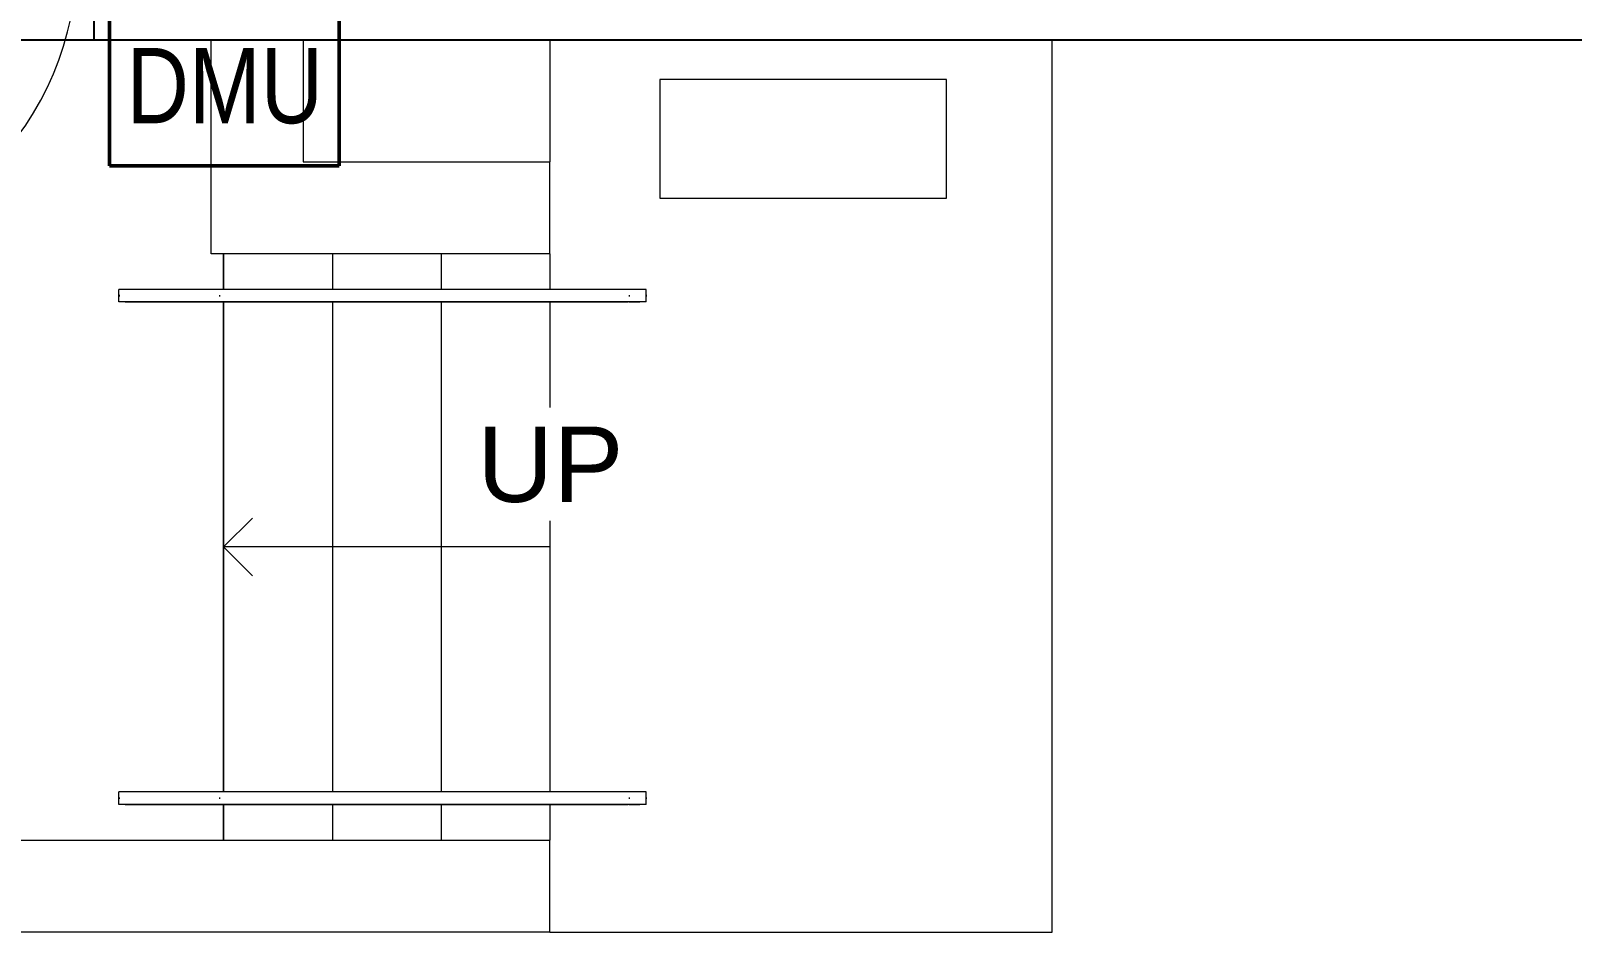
# Model space of a CAD drawing. Header units: inches. Extents: x -3640 to -1418, y -3630 to 137.
# Drawn here: x -2806.9 to -2622.7, y -1281.1 to -1173.5 of the extents above; entities that cross this region are included whole.
import ezdxf

# ---------------------------------------------------------------- set-up
doc = ezdxf.new("R2010")
doc.units = ezdxf.units.IN
doc.header["$MEASUREMENT"] = 0
for name, color, linetype, lineweight in [('A-ANNO-NOTE', 131, 'Continuous', 13), ('A-DOOR', 31, 'Continuous', 13), ('A-FLOR', 192, 'Continuous', 13), ('A-FLOR-HRAL', 11, 'Continuous', 13), ('A-WALL', 113, 'Continuous', 13), ('M-EQPM', 50, 'Continuous', 9), ('S-STRS', 31, 'Continuous', 13), ('S-STRS-ANNO', 31, 'Continuous', 13), ('S-STRS-TEXT', 31, 'Continuous', 13)]:
    doc.layers.add(name, color=color, linetype=linetype, lineweight=lineweight)
doc.styles.add('Arial', font='arial.ttf', dxfattribs={"height": 9})
doc.styles.add('Arial Narrow', font='ARIALN.TTF', dxfattribs={"height": 9})

# ---------------------------------------------------------------- blocks, each defined once
blk = doc.blocks.new('15830016-STRUCT_MARTINEZ-MOORE_CENTRAL_v2018_rvt-1-DIMENSION PLAN - LEVEL 1 _567_ - 2__ - CAD')
at = {"layer": 'A-WALL', "color": 253, "lineweight": 25}
for p, q in [((-2799.4, -1171.64), (-2799.4, -1174.64)), ((-2799.4, -1174.64), (-2839.4, -1174.64)), ((-2105.66, -1174.64), (-2799.4, -1174.64))]:
    blk.add_line(p, q, dxfattribs=at)
blk = doc.blocks.new('15830016-ELEC_BSALS_CENTRAL_v2018_rvt-1-DIMENSION PLAN - LEVEL 1 _567_ - 2__ - CAD')
at = {"layer": 'A-ANNO-NOTE', "lineweight": 50}
for p, q in [((-2797.55, -1189.64), (-2797.55, -1171.64)), ((-2770.1, -1171.64), (-2770.1, -1189.64)), ((-2770.1, -1189.64), (-2797.55, -1189.64))]:
    blk.add_line(p, q, dxfattribs=at)
at = {"layer": 'A-ANNO-NOTE', "lineweight": 9, "insert": (-2795.48, -1175.55), "char_height": 9, "width": 28.785, "attachment_point": 1, "style": 'Arial Narrow'}
blk.add_mtext('DMU', dxfattribs=at)
blk = doc.blocks.new('CU-1 - CU-1-2578647-DIMENSION PLAN - LEVEL 1 _567_ - 2__ - CAD')
at = {"layer": 'M-EQPM', "color": 250}
for p, q in [((-2806.51, -1287.32), (-2840.76, -1287.32)), ((-2840.76, -1287.32), (-2840.76, -1301.51)), ((-2806.51, -1301.51), (-2806.51, -1287.32)), ((-2840.76, -1301.51), (-2806.51, -1301.51))]:
    blk.add_line(p, q, dxfattribs=at)
blk = doc.blocks.new('15830016-MECH_BSALS_CENTRAL_v2018_rvt-1-DIMENSION PLAN - LEVEL 1 _567_ - 2__ - CAD')
at = {"color": 250, "lineweight": 9}
blk.add_blockref('CU-1 - CU-1-2578647-DIMENSION PLAN - LEVEL 1 _567_ - 2__ - CAD', (108.99, 108.01), dxfattribs=at)
blk = doc.blocks.new('Door-J1_1-Curtain_Wall-_only works in CW_-BSALS - Door-J1_1-BSALS-383820-DIMENSION PLAN - LEVEL 1 _567_ - 2__ - CAD')
at = {"layer": 'A-DOOR', "lineweight": 20}
blk.add_line((18, 0), (18, 36), dxfattribs=at)
at = {"layer": 'A-DOOR', "lineweight": 9}
blk.add_arc((18, 0), 36, 90, 180, dxfattribs=at)
blk = doc.blocks.new('Handrail Type - Handrail_Internal_-3992619-DIMENSION PLAN - LEVEL 1 _567_ - 2__ - CAD')
at = {"layer": 'A-FLOR-HRAL', "lineweight": 9}
for p, q in [((-2790.4, -1204.39), (-2795.65, -1204.39)), ((-2784.54, -1204.39), (-2790.4, -1204.39)), ((-2735.54, -1204.39), (-2784.54, -1204.39)), ((-2734.15, -1204.39), (-2735.42, -1204.39)), ((-2795.65, -1205.89), (-2790.4, -1205.89)), ((-2790.4, -1205.89), (-2784.54, -1205.89)), ((-2784.54, -1205.89), (-2735.54, -1205.89)), ((-2735.42, -1205.89), (-2734.15, -1205.89))]:
    blk.add_line(p, q, dxfattribs=at)
for points in [[(-2796.39, -1205.05), (-2796.39, -1205.08), (-2796.4, -1205.14), (-2796.39, -1205.2), (-2796.39, -1205.23)], [(-2784.4, -1205.06), (-2784.4, -1205.08), (-2784.4, -1205.14), (-2784.4, -1205.2), (-2784.4, -1205.23)], [(-2735.4, -1205.23), (-2735.4, -1205.2), (-2735.4, -1205.14), (-2735.4, -1205.08), (-2735.4, -1205.06)], [(-2733.4, -1205.05), (-2733.4, -1205.08), (-2733.39, -1205.14), (-2733.4, -1205.2), (-2733.4, -1205.23)]]:
    blk.add_open_spline(points, degree=3, dxfattribs=at)
blk = doc.blocks.new('Handrail Type - Handrail_Internal_-V115-DIMENSION PLAN - LEVEL 1 _567_ - 2__ - CAD')
at = {"layer": 'A-FLOR-HRAL', "lineweight": 9}
for p, q in [((-2796.4, -1205.89), (-2796.4, -1204.39)), ((-2790.4, -1204.39), (-2796.4, -1204.39)), ((-2784.4, -1204.39), (-2790.4, -1204.39)), ((-2735.4, -1204.39), (-2784.4, -1204.39)), ((-2733.4, -1204.39), (-2735.4, -1204.39)), ((-2733.4, -1205.89), (-2733.4, -1204.39)), ((-2790.4, -1205.89), (-2796.4, -1205.89)), ((-2784.4, -1205.89), (-2790.4, -1205.89)), ((-2735.4, -1205.89), (-2784.4, -1205.89)), ((-2733.4, -1205.89), (-2735.4, -1205.89))]:
    blk.add_line(p, q, dxfattribs=at)
blk = doc.blocks.new('Handrail Type - Handrail_Internal_-3992644-DIMENSION PLAN - LEVEL 1 _567_ - 2__ - CAD')
at = {"layer": 'A-FLOR-HRAL', "lineweight": 9}
for p, q in [((-2790.4, -1264.39), (-2795.65, -1264.39)), ((-2784.54, -1264.39), (-2790.4, -1264.39)), ((-2735.54, -1264.39), (-2784.54, -1264.39)), ((-2734.15, -1264.39), (-2735.42, -1264.39)), ((-2795.65, -1265.89), (-2790.4, -1265.89)), ((-2790.4, -1265.89), (-2784.54, -1265.89)), ((-2784.54, -1265.89), (-2735.54, -1265.89)), ((-2735.42, -1265.89), (-2734.15, -1265.89))]:
    blk.add_line(p, q, dxfattribs=at)
for points in [[(-2796.39, -1265.05), (-2796.39, -1265.08), (-2796.4, -1265.14), (-2796.39, -1265.2), (-2796.39, -1265.23)], [(-2784.4, -1265.06), (-2784.4, -1265.08), (-2784.4, -1265.14), (-2784.4, -1265.2), (-2784.4, -1265.23)], [(-2735.4, -1265.23), (-2735.4, -1265.2), (-2735.4, -1265.14), (-2735.4, -1265.08), (-2735.4, -1265.06)], [(-2733.4, -1265.05), (-2733.4, -1265.08), (-2733.39, -1265.14), (-2733.4, -1265.2), (-2733.4, -1265.23)]]:
    blk.add_open_spline(points, degree=3, dxfattribs=at)
blk = doc.blocks.new('Handrail Type - Handrail_Internal_-V116-DIMENSION PLAN - LEVEL 1 _567_ - 2__ - CAD')
at = {"layer": 'A-FLOR-HRAL', "lineweight": 9}
for p, q in [((-2796.4, -1265.89), (-2796.4, -1264.39)), ((-2790.4, -1264.39), (-2796.4, -1264.39)), ((-2784.4, -1264.39), (-2790.4, -1264.39)), ((-2735.4, -1264.39), (-2784.4, -1264.39)), ((-2733.4, -1264.39), (-2735.4, -1264.39)), ((-2733.4, -1265.89), (-2733.4, -1264.39)), ((-2790.4, -1265.89), (-2796.4, -1265.89)), ((-2784.4, -1265.89), (-2790.4, -1265.89)), ((-2735.4, -1265.89), (-2784.4, -1265.89)), ((-2733.4, -1265.89), (-2735.4, -1265.89))]:
    blk.add_line(p, q, dxfattribs=at)

msp = doc.modelspace()

# ---------------------------------------------------------------- block references
at = {"lineweight": 5}
msp.add_blockref('15830016-STRUCT_MARTINEZ-MOORE_CENTRAL_v2018_rvt-1-DIMENSION PLAN - LEVEL 1 _567_ - 2__ - CAD', (0, 0), dxfattribs=at)

# ---------------------------------------------------------------- next in the draw order: linework, layer by layer
at = {"layer": 'A-FLOR', "lineweight": 20}
for p, q in [((-2744.9, -1174.64), (-2744.9, -1189.14)), ((-2684.9, -1281.14), (-2684.9, -1174.64)), ((-2783.9, -1204.39), (-2783.9, -1200.14)), ((-2783.9, -1264.39), (-2783.9, -1205.89)), ((-2783.9, -1270.14), (-2783.9, -1265.89)), ((-2744.9, -1281.14), (-2684.9, -1281.14))]:
    msp.add_line(p, q, dxfattribs=at)
at = {"layer": 'A-WALL', "lineweight": 20}
for p, q in [((-2785.4, -1200.14), (-2785.4, -1174.64)), ((-2774.4, -1174.64), (-2774.4, -1189.14)), ((-2774.4, -1189.14), (-2744.9, -1189.14)), ((-2744.9, -1200.14), (-2744.9, -1189.14)), ((-2744.9, -1200.14), (-2785.4, -1200.14)), ((-2849.4, -1270.14), (-2744.9, -1270.14)), ((-2744.9, -1281.14), (-2744.9, -1270.14)), ((-2744.9, -1281.14), (-2849.4, -1281.14))]:
    msp.add_line(p, q, dxfattribs=at)
at = {"layer": 'S-STRS', "lineweight": 9}
for p, q in [((-2783.9, -1200.14), (-2783.9, -1204.39)), ((-2770.9, -1200.14), (-2770.9, -1204.39)), ((-2757.9, -1200.14), (-2757.9, -1204.39)), ((-2744.9, -1200.14), (-2744.9, -1204.39)), ((-2783.9, -1205.89), (-2783.9, -1264.39)), ((-2770.9, -1205.89), (-2770.9, -1264.39)), ((-2757.9, -1205.89), (-2757.9, -1264.39)), ((-2744.9, -1205.89), (-2744.9, -1264.39)), ((-2783.9, -1265.89), (-2783.9, -1270.14)), ((-2770.9, -1265.89), (-2770.9, -1270.14)), ((-2757.9, -1265.89), (-2757.9, -1270.14)), ((-2744.9, -1265.89), (-2744.9, -1270.14))]:
    msp.add_line(p, q, dxfattribs=at)
at = {"layer": 'S-STRS-ANNO', "lineweight": 9}
for p in [(-2780.45, -1231.69), (-2780.45, -1238.59), (-2744.9, -1235.14)]:
    msp.add_line(p, (-2783.9, -1235.14), dxfattribs=at)

# ---------------------------------------------------------------- next in the draw order: block references
at = {"lineweight": 5}
for name in ['15830016-ELEC_BSALS_CENTRAL_v2018_rvt-1-DIMENSION PLAN - LEVEL 1 _567_ - 2__ - CAD', '15830016-MECH_BSALS_CENTRAL_v2018_rvt-1-DIMENSION PLAN - LEVEL 1 _567_ - 2__ - CAD']:
    msp.add_blockref(name, (0, 0), dxfattribs=at)
at = {"layer": 'A-DOOR', "lineweight": 20, "rotation": 180}
msp.add_blockref('Door-J1_1-Curtain_Wall-_only works in CW_-BSALS - Door-J1_1-BSALS-383820-DIMENSION PLAN - LEVEL 1 _567_ - 2__ - CAD', (-2819.4, -1164.64), dxfattribs=at)
at = {"layer": 'A-FLOR-HRAL', "lineweight": 9}
for name in ['Handrail Type - Handrail_Internal_-3992619-DIMENSION PLAN - LEVEL 1 _567_ - 2__ - CAD', 'Handrail Type - Handrail_Internal_-V115-DIMENSION PLAN - LEVEL 1 _567_ - 2__ - CAD', 'Handrail Type - Handrail_Internal_-3992644-DIMENSION PLAN - LEVEL 1 _567_ - 2__ - CAD', 'Handrail Type - Handrail_Internal_-V116-DIMENSION PLAN - LEVEL 1 _567_ - 2__ - CAD']:
    msp.add_blockref(name, (0, 0), dxfattribs=at)

# ---------------------------------------------------------------- next in the draw order: texts
at = {"layer": 'S-STRS-TEXT', "lineweight": 9, "insert": (-2753.58, -1220.77), "char_height": 9, "width": 20.851, "attachment_point": 1, "line_spacing_factor": 0.941778, "style": 'Arial', "bg_fill": 3, "box_fill_scale": 1.25, "bg_fill_color": 256, "bg_fill_true_color": 13158600, "bg_fill_transparency": 0}
msp.add_mtext('UP', dxfattribs=at)

doc.saveas('drawing.dxf')
